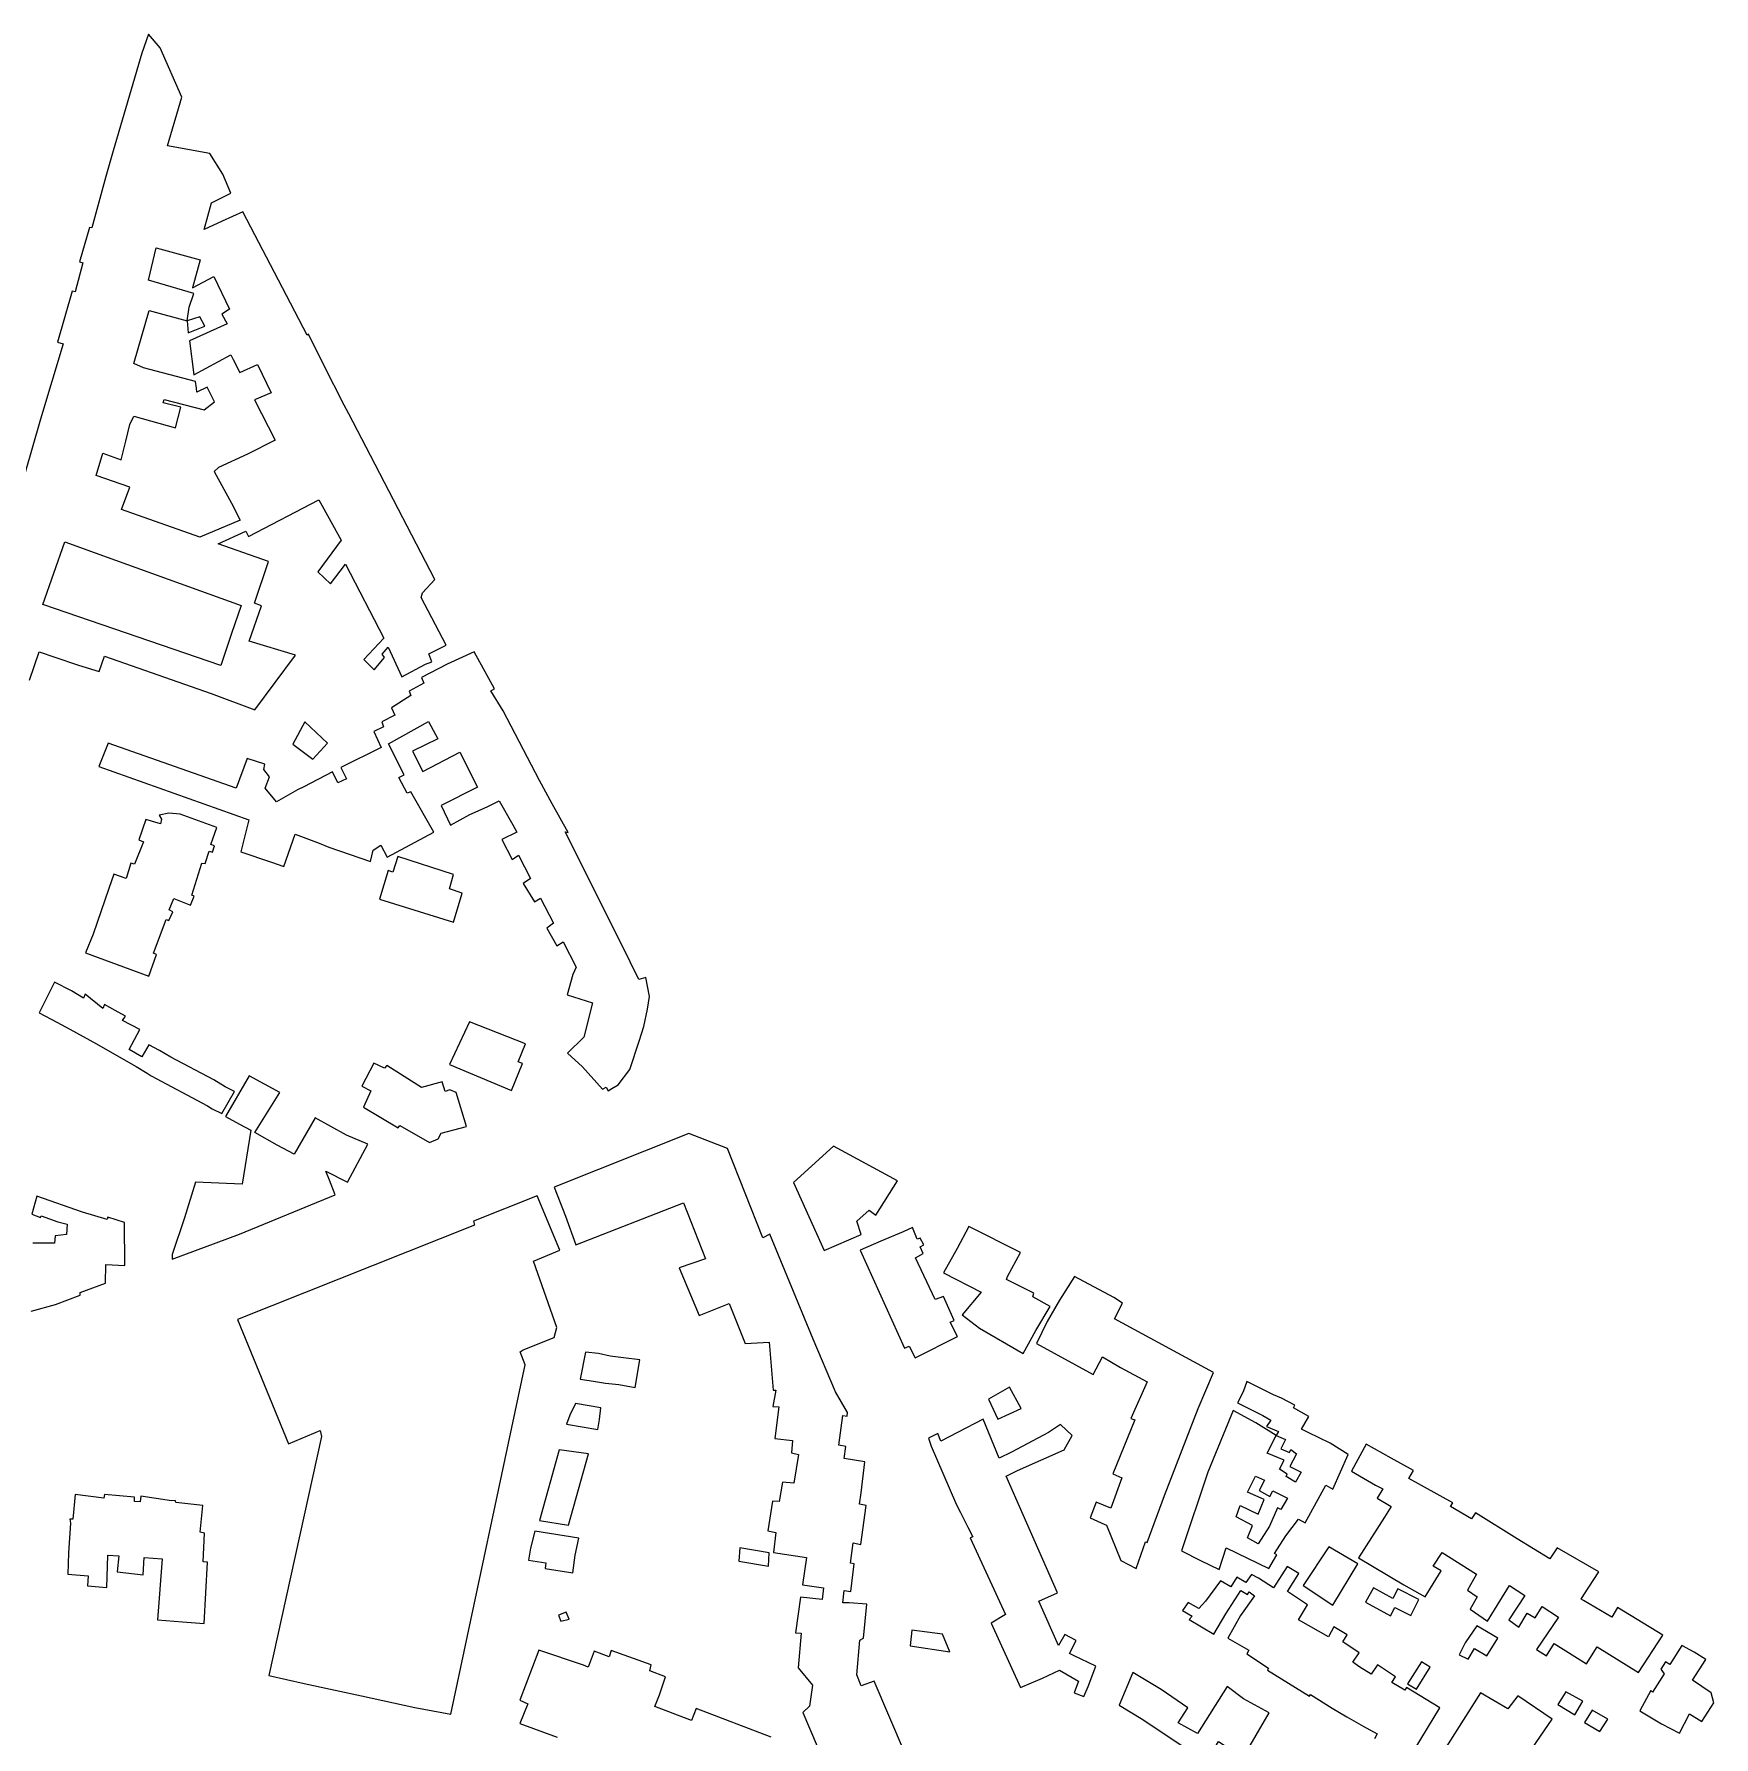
# Model space of a CAD drawing. Extents: x 144 to 1672, y -10 to 1743.
# Drawn here: x 888 to 1583, y 1038 to 1743 of the extents above; entities that cross this region are included whole.
import ezdxf

# ---------------------------------------------------------------- set-up
doc = ezdxf.new("R2010")
doc.units = 0

msp = doc.modelspace()

# ---------------------------------------------------------------- linework, layer by layer
at = {"layer": ''}
for points in [[(886.20308, 1475.880227), (890.164611, 1487.62102), (896.701427, 1485.344545), (906.494749, 1482.074531), (915.091008, 1479.522591), (917.205735, 1485.87788), (961.454902, 1470.378409), (979.488783, 1463.644597), (996.328266, 1486.241509), (977.156365, 1492.075832), (982.19307, 1506.706876), (979.375617, 1507.691209), (985.080248, 1524.971229), (964.360455, 1532.335068), (975.758697, 1537.565006), (976.895116, 1535.334205), (1006.036449, 1550.591541), (1015.192236, 1533.859726), (1005.55017, 1520.712862), (1010.804373, 1515.78274), (1017.05514, 1523.914098), (1032.909457, 1493.322567), (1024.594717, 1484.412934), (1028.93121, 1480.105946), (1033.228619, 1485.220774), (1032.215525, 1486.652225), (1034.675727, 1489.533784), (1040.373238, 1477.299098), (1050.190882, 1482.557788), (1052.741898, 1483.503453), (1051.514224, 1486.807996), (1058.708615, 1490.353704), (1048.340936, 1510.03382), (1048.880821, 1512.066186), (1053.948757, 1517.536856), (1029.27811, 1565.220253), (1027.392016, 1568.853429), (1018.41612, 1586.120002), (1016.534014, 1589.742199), (1007.984821, 1606.262154), (1001.764719, 1619.051914), (1001.153864, 1618.729918), (992.628553, 1635.116146), (974.509214, 1669.816014), (965.925599, 1665.866888), (958.499739, 1662.384168), (961.51098, 1673.494792), (969.607653, 1677.472108), (966.294825, 1685.396808), (960.822904, 1693.861459), (943.354028, 1697.085507), (949.263673, 1717.204319), (940.241513, 1737.6451), (935.418791, 1743.358319), (932.664619, 1735.405792), (920.813284, 1694.952647), (917.834282, 1684.447708), (912.031761, 1663.076525), (910.986136, 1663.332513), (906.871631, 1649.050257), (908.352244, 1648.639377), (905.15695, 1636.661706), (903.939709, 1636.948716), (897.786062, 1615.817196), (900.152647, 1615.155401), (890.756757, 1583.902249), (884.194984, 1560.82411)], [(956.762136, 1535.035176), (924.329597, 1546.561098), (927.715054, 1555.754647), (913.755491, 1560.625365), (916.582138, 1569.803231), (924.116591, 1567.094176), (926.152158, 1574.757697), (927.784242, 1581.74188), (929.354649, 1585.203651), (946.583216, 1580.358203), (948.81484, 1588.956619), (941.575234, 1590.647704), (941.97514, 1592.133313), (958.525419, 1587.795128), (962.809962, 1591.170691), (959.791533, 1597.209287), (955.507629, 1595.082048), (955.284988, 1596.800477), (954.9391, 1599.469928), (933.348328, 1605.168784), (929.357842, 1607.030838), (935.751387, 1628.969507), (951.427543, 1624.63975), (952.348465, 1630.287166), (954.239337, 1635.99196), (935.526288, 1641.47979), (938.602587, 1654.921381), (956.820902, 1649.834944), (953.709655, 1638.294293), (962.453314, 1642.994726), (968.972419, 1629.521279), (965.786188, 1627.444369), (967.979371, 1623.327074), (952.465038, 1616.295114), (954.258022, 1602.320166), (969.521551, 1610.629515), (970.482437, 1608.577423), (973.221852, 1603.296343), (980.531866, 1606.591527), (986.261573, 1594.884697), (979.354846, 1591.885671), (987.923954, 1575.281882), (976.409669, 1569.474243), (964.440509, 1563.965198), (962.639503, 1562.270754), (969.845334, 1549.177138), (973.426046, 1542.143383), (956.762136, 1535.035176), (956.762136, 1535.035176)], [(958.754679, 1622.395802), (956.75298, 1626.313427), (951.427543, 1624.63975), (951.915978, 1619.731026), (958.754679, 1622.395802), (958.754679, 1622.395802)], [(965.380409, 1481.924639), (891.715306, 1507.144359), (900.773206, 1533.101052), (913.355894, 1528.563325), (973.835018, 1506.75506), (969.889547, 1495.191878), (965.380409, 1481.924639), (965.380409, 1481.924639)], [(1127.323423, 1306.77711), (1129.918693, 1308.399301), (1134.695667, 1314.672407), (1138.521483, 1326.417271), (1140.496349, 1332.467289), (1142.048711, 1339.668058), (1142.917529, 1344.899399), (1141.37291, 1352.842164), (1138.402797, 1351.904695), (1131.321479, 1366.54793), (1107.959423, 1413.107086), (1109.140733, 1412.798142), (1102.624761, 1424.619138), (1097.261268, 1434.390936), (1082.26016, 1463.126014), (1077.21926, 1471.497649), (1078.692477, 1472.233315), (1070.294353, 1487.583706), (1059.039898, 1482.538293), (1048.451781, 1477.035521), (1049.436447, 1474.651128), (1043.34384, 1471.394235), (1044.081286, 1469.495928), (1036.02793, 1464.381024), (1037.411431, 1461.38873), (1032.045545, 1458.676297), (1032.814785, 1456.509549), (1028.742521, 1454.570794), (1031.800589, 1447.985345), (1015.06028, 1439.792495), (1017.488659, 1435.084345), (1013.803663, 1433.335982), (1011.702499, 1437.881315), (999.796886, 1431.761541), (997.173858, 1430.489615), (988.446018, 1425.51276), (983.774968, 1431.236884), (985.521585, 1435.841116), (983.21608, 1438.864816), (983.572477, 1441.130774), (976.285288, 1443.440561), (971.796597, 1431.131255), (918.783842, 1449.811401), (914.91514, 1440.071271), (977.010731, 1418.095529), (973.631182, 1404.850659), (986.349701, 1400.532393), (991.481789, 1398.760559), (996.118729, 1412.176419), (1006.139276, 1408.335515), (1010.173834, 1406.794748), (1027.365882, 1400.760868), (1028.525813, 1405.47417), (1031.652216, 1407.63194), (1034.264018, 1402.566461), (1053.587918, 1412.958273), (1044.116807, 1429.698239), (1042.507938, 1429.079391), (1039.082637, 1435.623118), (1041.318407, 1436.721615), (1034.838836, 1449.472599), (1051.432036, 1458.788118), (1055.212242, 1451.594603), (1044.787944, 1446.427028), (1049.050507, 1438.045812), (1064.413677, 1446.062746), (1071.606864, 1431.643974), (1056.583168, 1424.024014), (1060.442687, 1415.815633), (1068.511645, 1420.221052), (1075.71384, 1423.413515), (1080.592633, 1425.858772), (1086.255409, 1415.944126), (1087.890349, 1412.909794), (1081.682092, 1409.852531), (1085.984653, 1401.628956), (1088.6319, 1403.42874), (1093.61227, 1393.764906), (1090.625647, 1391.763728), (1095.203912, 1384.116774), (1097.771218, 1385.694078), (1103.114447, 1375.322575), (1100.323377, 1373.266413), (1104.434783, 1365.891118), (1107.133833, 1367.523235), (1112.524914, 1357.062896), (1111.186198, 1353.967219), (1108.818958, 1345.548479), (1119.234982, 1342.33104), (1115.639359, 1328.027543), (1108.882445, 1321.395223), (1115.174102, 1315.820948), (1123.463585, 1306.554565), (1124.853034, 1307.389064), (1125.738332, 1305.818976), (1127.323423, 1306.77711), (1127.323423, 1306.77711)], [(1009.565202, 1449.81682), (1000.137914, 1458.589844), (995.151864, 1449.344225), (1003.546683, 1443.140221), (1009.565202, 1449.81682), (1009.565202, 1449.81682)], [(938.740162, 1362.314748), (937.570916, 1362.797315), (942.75897, 1376.784667), (943.944218, 1376.371944), (945.478773, 1379.968445), (944.078196, 1380.785413), (945.952585, 1385.478389), (952.916214, 1382.669838), (954.315158, 1386.456004), (953.397312, 1386.819695), (957.511286, 1400.060198), (958.900292, 1400.030549), (960.603234, 1405.083842), (961.944122, 1404.621146), (962.755723, 1407.23812), (961.303128, 1407.802655), (963.821343, 1414.849253), (948.588842, 1420.388194), (943.891152, 1420.848617), (939.951128, 1419.932603), (940.916272, 1418.396401), (940.416326, 1416.411912), (934.422088, 1418.189178), (931.440156, 1409.75878), (933.359659, 1409.015389), (929.63088, 1399.714243), (928.214148, 1400.162012), (926.219152, 1393.784706), (921.115022, 1395.591453), (918.988503, 1389.594401), (912.508683, 1370.668301), (909.343569, 1363.068217), (935.554375, 1353.317671), (938.740162, 1362.314748), (938.740162, 1362.314748)], [(1065.341793, 1387.746301), (1060.129884, 1389.53414), (1061.789322, 1395.37776), (1038.638781, 1402.839633), (1036.607864, 1396.462345), (1034.632401, 1397.050098), (1031.030072, 1385.246251), (1061.691439, 1375.690018), (1065.341793, 1387.746301), (1065.341793, 1387.746301)], [(971.097681, 1305.558816), (967.147152, 1307.513651), (962.518553, 1310.398842), (944.765419, 1319.77485), (940.01301, 1322.509427), (935.547821, 1324.924541), (932.683411, 1319.953667), (927.49208, 1322.956892), (931.894906, 1331.265822), (924.740174, 1335.028427), (925.894605, 1336.792054), (921.704775, 1339.109237), (917.287499, 1341.555259), (916.504324, 1339.889233), (909.215014, 1345.861172), (908.511695, 1344.249986), (903.651629, 1347.202152), (896.560711, 1350.867932), (890.239737, 1338.156427), (897.546082, 1334.274998), (902.86517, 1331.331577), (913.982222, 1325.259888), (925.286675, 1318.799934), (930.350335, 1315.906539), (934.911132, 1313.123166), (936.614938, 1312.071545), (959.850795, 1299.719104), (961.845856, 1298.432836), (965.880196, 1296.456004), (971.097681, 1305.558816), (971.097681, 1305.558816)], [(1090.344034, 1317.200716), (1088.49232, 1317.815347), (1091.549633, 1325.361605), (1068.344054, 1334.484942), (1060.080671, 1316.740215), (1085.732166, 1305.973148), (1090.344034, 1317.200716), (1090.344034, 1317.200716)], [(973.18296, 1246.585154), (1012.698621, 1262.882954), (1010.386683, 1268.940158), (1008.931673, 1272.587086), (1017.862192, 1268.026281), (1026.31219, 1283.842048), (1017.409166, 1287.5337), (1004.440629, 1294.68103), (995.799419, 1279.602782), (988.792375, 1283.379281), (979.463092, 1288.680702), (989.813401, 1305.245886), (977.112134, 1312.079752), (967.312495, 1295.2289), (973.094453, 1292.01582), (977.815066, 1289.5427), (974.255222, 1267.172477), (954.893148, 1268.000635), (950.335365, 1253.281523), (945.234489, 1238.058766), (945.201625, 1236.236689), (973.18296, 1246.585154), (973.18296, 1246.585154)], [(1055.398918, 1285.941635), (1056.589577, 1288.301964), (1067.096469, 1291.062661), (1062.81688, 1305.181591), (1060.187112, 1306.341453), (1058.290801, 1305.606998), (1057.035545, 1309.61106), (1048.520569, 1307.216557), (1034.124098, 1316.323417), (1033.109713, 1315.229283), (1028.768118, 1317.370918), (1023.80185, 1307.791), (1027.500944, 1305.88519), (1024.416048, 1299.043437), (1038.852743, 1290.538265), (1039.479866, 1291.451984), (1051.77392, 1284.442706), (1055.398918, 1285.941635), (1055.398918, 1285.941635)], [(1248.439156, 1032.059814), (1235.85719, 1061.503172), (1230.515625, 1059.533128), (1228.705811, 1064.038401), (1229.926551, 1078.406988), (1231.471685, 1079.274337), (1232.784062, 1093.313583), (1225.571815, 1093.89503), (1222.861601, 1093.856501), (1223.44303, 1099.078014), (1226.232797, 1098.578655), (1227.53191, 1110.097307), (1226.099094, 1110.317569), (1227.197066, 1118.7669), (1230.405852, 1118.107671), (1232.585447, 1134.249962), (1229.855545, 1134.730331), (1230.516567, 1139.492786), (1231.999958, 1152.327523), (1223.49085, 1153.607138), (1224.187916, 1158.609062), (1221.218547, 1159.129467), (1222.881322, 1171.505094), (1224.613413, 1171.125022), (1224.753888, 1172.639702), (1219.856805, 1181.27171), (1210.639685, 1203.000862), (1192.644541, 1246.51781), (1189.75395, 1244.984577), (1175.084334, 1281.961832), (1159.201589, 1288.228537), (1103.365908, 1266.054675), (1108.145463, 1253.95516), (1112.382326, 1242.134325), (1156.955701, 1259.530199), (1166.03233, 1236.267411), (1155.12984, 1232.645758), (1163.389986, 1212.830996), (1175.849831, 1217.806948), (1182.45919, 1201.261024), (1192.402174, 1201.833704), (1194.008563, 1181.982425), (1195.182008, 1181.902994), (1193.94523, 1175.206978), (1196.35597, 1175.026132), (1194.732763, 1161.972936), (1202.108515, 1161.112004), (1201.626914, 1155.970269), (1204.596234, 1155.351076), (1202.538571, 1143.493541), (1197.852809, 1143.874126), (1196.515581, 1135.882934), (1193.705685, 1136.044028), (1191.803443, 1123.708437), (1195.211823, 1123.08902), (1194.153793, 1114.698541), (1207.843443, 1112.718772), (1206.261036, 1101.39884), (1214.873914, 1100.099213), (1214.372529, 1095.295762), (1205.344357, 1096.237369), (1203.281236, 1081.509984), (1205.576246, 1081.36911), (1204.371479, 1067.020473), (1210.34702, 1059.882706), (1209.025349, 1051.094213), (1206.313864, 1048.564024), (1218.576809, 1019.698591)], [(1230.439489, 1246.434633), (1228.741934, 1251.91276), (1233.769501, 1256.488379), (1236.534479, 1254.348549), (1245.506547, 1268.605397), (1219.066583, 1282.98711), (1202.474465, 1267.983764), (1215.152831, 1239.746794), (1230.439489, 1246.434633), (1230.439489, 1246.434633)], [(886.955383, 1214.643858), (896.959371, 1217.43075), (907.171427, 1221.217395), (907.247882, 1222.420776), (917.643569, 1226.257219), (917.747288, 1233.936706), (925.702056, 1233.580387), (925.499635, 1251.404289), (918.635493, 1253.637026), (918.343615, 1252.652285), (908.131002, 1255.572267), (889.207026, 1262.319519), (887.119655, 1254.826651), (890.743142, 1253.37091), (890.998984, 1254.13115), (897.898946, 1251.700816), (901.790098, 1250.708946), (901.484503, 1246.327495), (896.8582, 1245.900782), (896.56525, 1242.824527), (887.568515, 1242.789219)], [(1091.353904, 1192.398699), (1089.301084, 1197.821128), (1090.498924, 1198.617806), (1103.373952, 1203.733245), (1104.513645, 1207.897736), (1094.840423, 1235.306948), (1105.747383, 1239.865587), (1096.3311, 1262.371176), (1070.058088, 1251.980912), (1070.376537, 1250.287379), (972.298733, 1211.254331), (981.196609, 1189.704952), (993.419026, 1159.703978), (1006.473896, 1165.257381), (1007.151158, 1162.746415), (985.339174, 1063.843541), (999.906218, 1060.448343), (1023.600896, 1055.473852), (1045.778856, 1050.55901), (1060.645579, 1047.781339), (1091.353904, 1192.398699), (1091.353904, 1192.398699)], [(1270.360308, 1204.204704), (1267.369755, 1210.137521), (1268.966691, 1210.839199), (1264.497341, 1220.744257), (1261.171799, 1219.436762), (1252.934304, 1236.721932), (1256.080515, 1238.586325), (1254.912435, 1241.355988), (1256.461485, 1242.077649), (1254.962152, 1244.917329), (1253.652743, 1244.493908), (1251.767216, 1249.243693), (1247.818763, 1247.456545), (1238.576623, 1243.649435), (1230.112831, 1239.871866), (1248.464731, 1199.313397), (1250.345172, 1200.232465), (1252.801397, 1195.329714), (1270.360308, 1204.204704), (1270.360308, 1204.204704)], [(1302.748172, 1206.701776), (1308.780314, 1216.607459), (1301.521938, 1220.650509), (1302.001661, 1222.11712), (1290.62092, 1227.719936), (1291.084613, 1229.05783), (1296.37033, 1238.91899), (1275.009655, 1249.74472), (1270.223212, 1240.558858), (1264.546236, 1230.510301), (1280.148711, 1222.532413), (1272.268759, 1213.076712), (1279.490457, 1207.558842), (1297.542447, 1197.163882), (1302.748172, 1206.701776), (1302.748172, 1206.701776)], [(1348.15409, 1119.199064), (1348.856429, 1118.895355), (1355.983134, 1138.393926), (1369.943615, 1174.361704), (1376.377467, 1189.298401), (1335.300862, 1211.502828), (1338.648968, 1217.918365), (1335.113791, 1220.351958), (1318.725339, 1228.99981), (1312.605459, 1219.23487), (1307.447992, 1210.401441), (1303.008866, 1201.332152), (1326.468024, 1188.504637), (1330.395328, 1195.775046), (1337.86505, 1191.33973), (1348.922343, 1185.458677), (1342.07321, 1170.187908), (1343.789258, 1169.654174), (1334.589539, 1147.30677), (1338.416523, 1145.712229), (1333.77999, 1133.070693), (1327.758182, 1135.586383), (1325.2762, 1129.137473), (1331.329823, 1126.391259), (1332.088034, 1126.071557), (1337.991922, 1111.488786), (1344.324639, 1108.142716), (1348.15409, 1119.199064), (1348.15409, 1119.199064)], [(1138.845172, 1194.447968), (1132.032194, 1195.267702), (1126.572266, 1195.987956), (1121.727264, 1197.18687), (1116.406932, 1197.707481), (1114.170008, 1186.547545), (1119.669761, 1185.648653), (1124.590815, 1184.868802), (1130.150611, 1184.307158), (1136.967355, 1183.048361), (1138.845172, 1194.447968), (1138.845172, 1194.447968)], [(1381.541262, 1116.691359), (1399.19902, 1108.081776), (1402.578715, 1113.821748), (1401.640998, 1114.361072), (1406.210936, 1121.656102), (1411.495146, 1128.563597), (1414.324294, 1127.019459), (1422.806074, 1142.576784), (1425.65118, 1141.020665), (1432.124627, 1155.334679), (1424.551226, 1159.965627), (1415.476982, 1164.482587), (1412.815349, 1165.77917), (1415.731785, 1171.033419), (1409.439146, 1174.700776), (1409.950567, 1175.709353), (1404.475821, 1178.68278), (1401.091745, 1179.999691), (1390.130058, 1185.513479), (1388.555286, 1181.316279), (1386.273793, 1176.657431), (1396.768621, 1171.415297), (1400.048661, 1169.597517), (1398.219234, 1166.961102), (1403.255324, 1164.776207), (1402.304527, 1163.146188), (1406.059637, 1161.499796), (1404.137827, 1157.725866), (1407.741318, 1156.187321), (1408.340637, 1157.369481), (1410.722643, 1155.627994), (1407.90999, 1150.389659), (1412.578769, 1148.009371), (1410.233677, 1143.869443), (1406.35117, 1146.162515), (1406.810671, 1147.111247), (1403.582647, 1149.181461), (1405.588274, 1152.944371), (1398.604753, 1155.906595), (1402.304527, 1163.146188), (1393.913234, 1168.473064), (1384.50397, 1173.501102), (1374.041385, 1148.069952), (1363.104156, 1115.490363), (1370.885403, 1111.425094), (1378.654852, 1107.709084), (1381.541262, 1116.691359), (1381.541262, 1116.691359)], [(1296.732477, 1174.292313), (1291.867439, 1183.153812), (1283.171573, 1178.263742), (1287.10289, 1169.947553), (1296.732477, 1174.292313), (1296.732477, 1174.292313)], [(1122.132361, 1169.802351), (1122.693611, 1174.585812), (1112.189034, 1176.364383), (1109.895499, 1171.582806), (1108.500569, 1167.836549), (1121.431771, 1165.717465), (1122.132361, 1169.802351), (1122.132361, 1169.802351)], [(1324.430232, 1059.21274), (1327.683595, 1067.679934), (1318.409751, 1072.145112), (1316.657938, 1072.993192), (1319.514565, 1078.365217), (1314.797934, 1080.832345), (1312.121324, 1076.245543), (1303.984126, 1094.547491), (1311.777192, 1097.998108), (1297.57218, 1130.333088), (1290.463613, 1146.353395), (1295.230623, 1148.748822), (1314.453791, 1157.272718), (1317.769673, 1163.114501), (1312.96631, 1167.690154), (1307.999256, 1164.372804), (1292.719878, 1156.32088), (1287.565607, 1153.747034), (1281.027936, 1169.998553), (1270.292106, 1164.451936), (1263.512803, 1160.87607), (1262.257072, 1163.95711), (1258.292611, 1162.087146), (1259.420467, 1158.717788), (1269.459066, 1135.491425), (1270.519717, 1133.389385), (1271.548465, 1131.344241), (1273.677735, 1127.112221), (1274.646673, 1125.18685), (1276.672276, 1121.167427), (1275.64627, 1120.76681), (1290.174918, 1089.083267), (1284.269767, 1085.556846), (1296.47397, 1058.892732), (1305.552485, 1062.73685), (1312.523256, 1066.071138), (1320.499813, 1061.4769), (1318.645284, 1056.587327), (1322.703842, 1055.129373), (1324.430232, 1059.21274), (1324.430232, 1059.21274)], [(1117.542946, 1155.654024), (1105.445683, 1157.234834), (1097.34007, 1128.001637), (1109.353343, 1126.082591), (1117.542946, 1155.654024), (1117.542946, 1155.654024)], [(1562.347371, 1080.585303), (1543.561457, 1091.999443), (1541.188465, 1087.935363), (1529.465134, 1094.880471), (1528.499449, 1095.360936), (1529.586072, 1097.221393), (1535.853529, 1106.787693), (1518.579595, 1116.669343), (1515.531785, 1112.090712), (1501.993068, 1120.448722), (1484.719531, 1131.10671), (1483.097803, 1128.750589), (1474.486821, 1133.769235), (1475.417615, 1135.313451), (1457.157898, 1145.393186), (1459.055485, 1148.629279), (1449.853834, 1153.773958), (1439.574834, 1159.584762), (1433.494152, 1148.409818), (1443.4419, 1142.674024), (1446.386761, 1141.052992), (1444.137613, 1137.204389), (1449.867569, 1133.749862), (1447.103236, 1129.335736), (1436.277866, 1112.580176), (1455.163643, 1101.325637), (1463.898435, 1096.452613), (1470.581585, 1107.154265), (1467.317551, 1109.05486), (1470.908763, 1114.744832), (1485.197539, 1105.733838), (1481.518056, 1099.144838), (1485.516052, 1096.33681), (1482.615685, 1091.28412), (1489.797729, 1086.262211), (1498.821968, 1101.086832), (1505.186238, 1096.992353), (1498.619166, 1086.927277), (1502.69688, 1083.896687), (1506.160383, 1089.618657), (1509.424415, 1087.716064), (1512.380459, 1092.365591), (1519.191625, 1087.985495), (1510.072353, 1074.65472), (1514.218092, 1071.958379), (1517.37393, 1077.047862), (1530.764916, 1068.592138), (1535.175072, 1075.646768), (1552.22915, 1065.116617), (1562.347371, 1080.585303), (1562.347371, 1080.585303)], [(1394.761769, 1118.325096), (1390.368477, 1120.856918), (1392.398711, 1125.911048), (1385.738793, 1129.448874), (1387.305836, 1134.143012), (1394.859874, 1130.676577), (1397.253831, 1136.709425), (1390.358178, 1139.780371), (1393.698361, 1146.312665), (1397.409551, 1144.635361), (1395.252, 1140.384573), (1399.621367, 1137.902657), (1400.919793, 1140.263932), (1406.945306, 1137.186447), (1404.224753, 1132.52782), (1402.808164, 1133.259976), (1399.547266, 1125.663922), (1394.761769, 1118.325096), (1394.761769, 1118.325096)], [(959.949641, 1110.753048), (958.097691, 1110.912655), (958.702457, 1122.73102), (956.886545, 1123.111136), (957.910026, 1134.171908), (946.790481, 1135.392996), (946.571369, 1136.210357), (945.006707, 1136.181223), (932.3029, 1138.070693), (931.962393, 1135.660032), (929.671375, 1135.800906), (929.632431, 1137.69387), (917.255529, 1138.815816), (916.955375, 1137.262299), (905.117483, 1138.703287), (904.094449, 1128.518637), (902.960868, 1128.499259), (903.159625, 1126.905573), (902.394982, 1114.66819), (902.11104, 1105.799339), (910.500691, 1105.077581), (910.219156, 1100.912651), (918.189707, 1100.191106), (918.595721, 1113.604156), (923.233629, 1113.305415), (922.535771, 1106.772772), (933.25614, 1105.489022), (933.734773, 1112.619497), (941.098747, 1112.13775), (939.229785, 1086.866862), (949.515343, 1086.084261), (958.483735, 1085.322293), (959.949641, 1110.753048), (959.949641, 1110.753048)], [(1112.09711, 1113.683754), (1113.577533, 1120.698964), (1095.461858, 1123.63795), (1093.626146, 1116.524134), (1092.765477, 1111.621082), (1099.961453, 1110.44192), (1099.700807, 1108.090094), (1111.15933, 1106.291078), (1112.09711, 1113.683754), (1112.09711, 1113.683754)], [(1192.333651, 1114.619643), (1180.276511, 1116.617537), (1179.782801, 1111.210377), (1192.079375, 1109.110577), (1192.333651, 1114.619643), (1192.333651, 1114.619643)], [(1436.057014, 1109.98984), (1424.010433, 1117.039892), (1413.444936, 1101.127393), (1425.766322, 1092.888746), (1436.057014, 1109.98984), (1436.057014, 1109.98984)], [(1470.025801, 1050.473002), (1456.187733, 1058.848132), (1455.488689, 1057.788758), (1450.193667, 1060.983621), (1451.635759, 1063.29493), (1444.2102, 1068.24512), (1441.613777, 1064.358776), (1436.95726, 1067.303846), (1433.932805, 1069.382938), (1436.605036, 1073.211367), (1429.797952, 1077.771078), (1431.695334, 1080.59805), (1426.200807, 1083.924732), (1423.971501, 1079.851599), (1411.513803, 1086.90785), (1415.165152, 1093.112687), (1406.893677, 1098.589182), (1411.675242, 1106.038774), (1406.7952, 1108.975976), (1401.122856, 1100.179724), (1395.00197, 1104.084489), (1392.017146, 1105.609746), (1389.764298, 1102.334916), (1386.033405, 1104.509166), (1383.556705, 1100.584842), (1379.25913, 1102.963942), (1372.97628, 1094.531225), (1370.272531, 1091.514074), (1365.89519, 1094.014954), (1363.470727, 1090.774138), (1367.520856, 1088.446056), (1366.274817, 1087.055673), (1376.493779, 1080.914603), (1381.475423, 1089.360956), (1387.61119, 1098.966235), (1390.356455, 1097.302397), (1391.035597, 1098.467553), (1393.297882, 1096.775024), (1387.530112, 1088.701273), (1382.244615, 1079.270186), (1390.999312, 1074.298361), (1390.060533, 1072.752154), (1399.114122, 1066.86414), (1398.634759, 1066.10102), (1416.075872, 1055.316209), (1416.463397, 1056.010523), (1425.481156, 1050.302144), (1431.538373, 1046.771611), (1438.210074, 1042.853595), (1444.087872, 1039.709325), (1443.033044, 1037.580427)], [(1451.36299, 1091.943685), (1457.999082, 1088.639371), (1461.38321, 1095.249477), (1452.632232, 1099.693429), (1450.490779, 1095.698084), (1442.589934, 1100.051794), (1439.278044, 1094.210006), (1449.609022, 1088.56482), (1451.36299, 1091.943685), (1451.36299, 1091.943685)], [(1109.616852, 1087.201772), (1108.368956, 1089.990437), (1105.243052, 1088.813561), (1106.107898, 1086.279547), (1109.616852, 1087.201772), (1109.616852, 1087.201772)], [(1264.094615, 1080.90115), (1251.402685, 1082.609986), (1250.820573, 1076.046347), (1267.208184, 1073.556293), (1264.094615, 1080.90115), (1264.094615, 1080.90115)], [(1484.359649, 1075.047022), (1489.45515, 1071.953046), (1494.05707, 1079.349844), (1485.346312, 1084.394487), (1480.485154, 1077.39996), (1478.063809, 1072.44282), (1481.679096, 1070.553022), (1484.359649, 1075.047022), (1484.359649, 1075.047022)], [(1193.196707, 1038.286762), (1162.209152, 1050.101321), (1160.234892, 1045.239748), (1145.110234, 1050.967225), (1146.948765, 1055.788952), (1149.483204, 1063.341471), (1143.00631, 1065.736657), (1143.526459, 1068.207098), (1127.024876, 1074.174764), (1126.209256, 1071.504904), (1119.911996, 1073.939914), (1117.537673, 1067.284391), (1115.60221, 1068.042758), (1097.085094, 1074.301836), (1089.115599, 1053.677114), (1092.435707, 1052.158665), (1089.222359, 1043.900008), (1104.606553, 1038.35201)], [(1573.295226, 1047.9207), (1578.466545, 1044.787772), (1583.475763, 1052.522641), (1582.344308, 1056.673325), (1574.631465, 1061.827221), (1580.17198, 1070.413992), (1575.304, 1073.524812), (1570.212302, 1076.242591), (1565.262904, 1068.407906), (1563.391483, 1069.522475), (1561.5259, 1066.430054), (1562.818164, 1064.536451), (1557.976623, 1056.873343), (1557.346353, 1057.615076), (1552.735938, 1049.210439), (1561.789749, 1043.748517), (1569.183956, 1039.938902), (1573.295226, 1047.9207), (1573.295226, 1047.9207)], [(1378.434876, 1036.453876), (1388.653593, 1029.827846), (1399.41203, 1048.381589), (1388.693966, 1054.190625), (1381.967016, 1059.34103), (1369.763148, 1039.762223), (1361.686727, 1044.207828), (1365.629485, 1050.475383), (1354.65684, 1057.989896), (1342.977477, 1065.047748), (1337.278771, 1051.530627), (1347.110695, 1045.646203), (1357.935717, 1038.248517), (1373.433322, 1028.105321), (1378.434876, 1036.453876), (1378.434876, 1036.453876)], [(1465.951124, 1067.28207), (1462.487673, 1069.487116), (1456.647509, 1060.3397), (1460.298583, 1058.182457), (1465.951124, 1067.28207), (1465.951124, 1067.28207)], [(1457.030709, 1029.081479), (1470.025801, 1050.473002), (1470.025801, 1050.473002)], [(1516.009641, 1008.139203), (1520.291699, 1014.465461), (1502.674928, 1025.200463), (1503.813569, 1027.312357), (1509.833128, 1036.030601), (1516.471844, 1045.700489), (1502.35902, 1055.361004), (1498.125334, 1049.96373), (1486.852886, 1056.616239), (1470.866256, 1031.410417), (1482.876717, 1023.967225), (1478.426717, 1017.053313), (1492.152777, 1008.186295), (1495.032966, 1012.804928), (1511.96723, 1002.129146), (1516.009641, 1008.139203), (1516.009641, 1008.139203)], [(1529.244343, 1053.264756), (1522.109595, 1057.108166), (1518.817926, 1051.785253), (1525.864651, 1047.523782), (1529.244343, 1053.264756), (1529.244343, 1053.264756)], [(1539.610266, 1045.696675), (1533.078206, 1049.501858), (1529.922365, 1044.411379), (1536.202992, 1040.659209), (1539.610266, 1045.696675), (1539.610266, 1045.696675)]]:
    msp.add_lwpolyline(points, dxfattribs=at)

doc.saveas('drawing.dxf')
